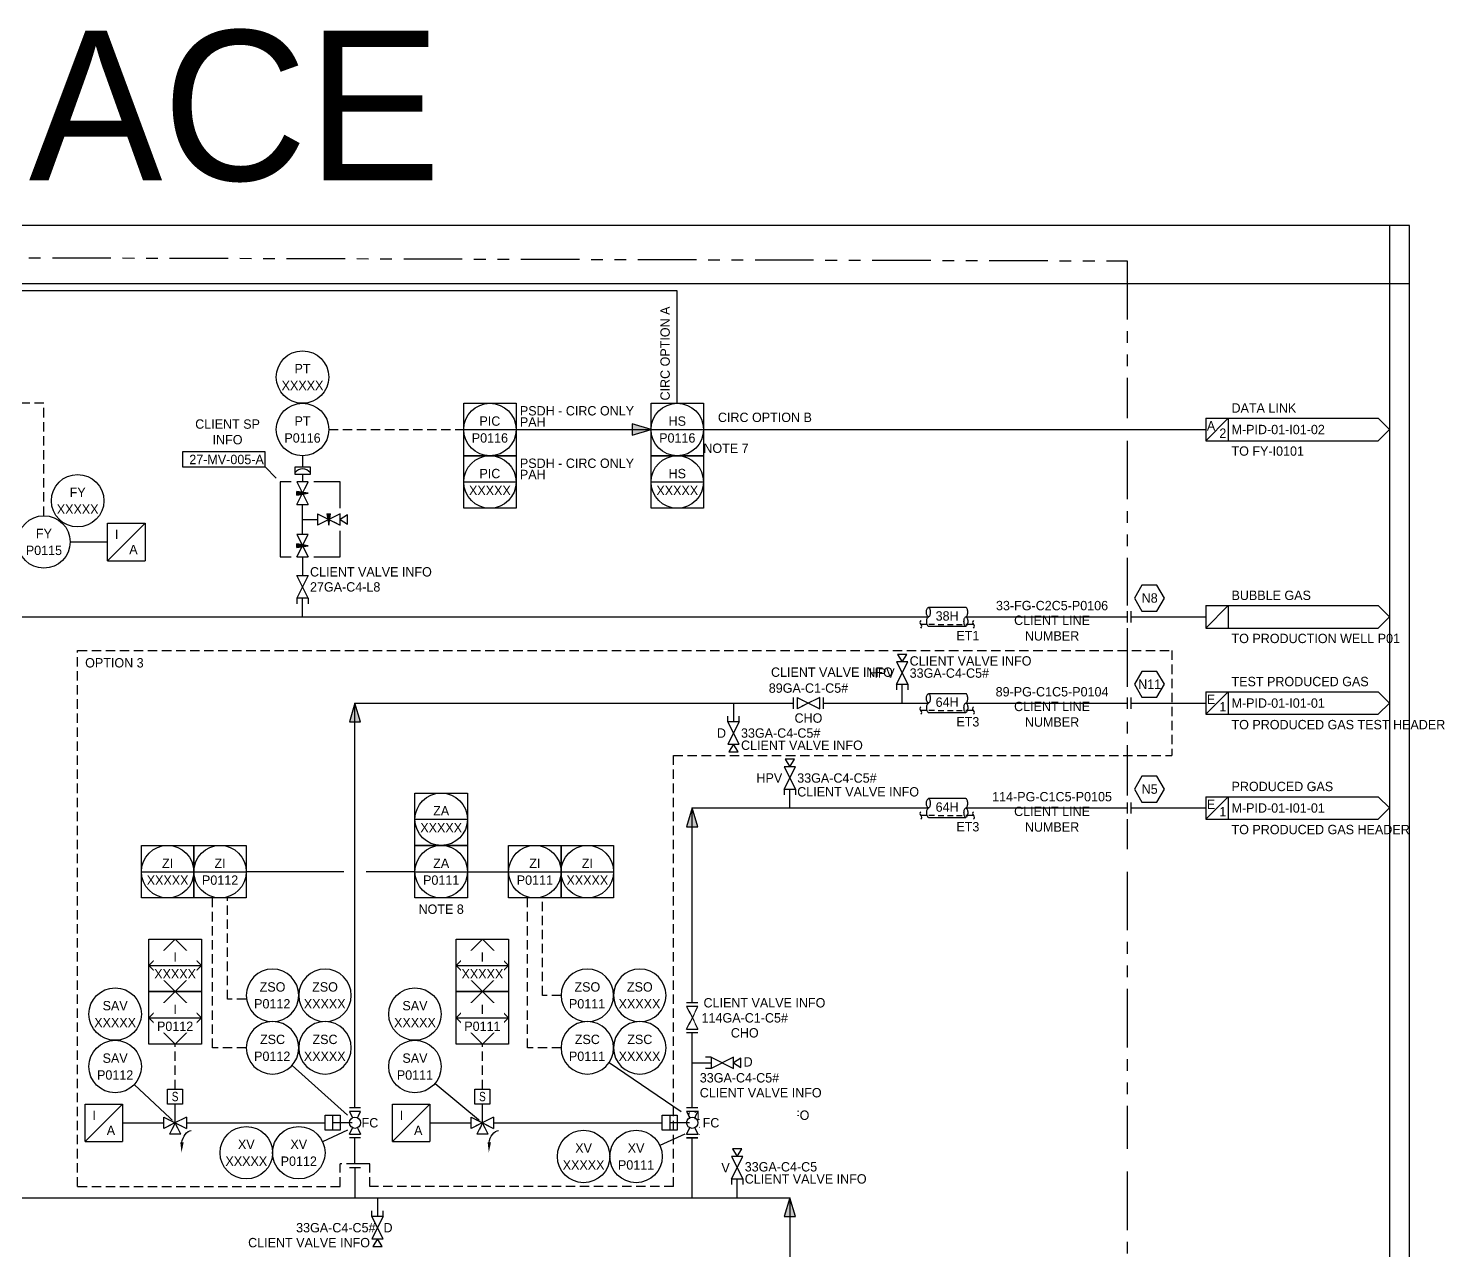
# Model space of a CAD drawing. Extents: x 12 to 865, y 46 to 600.
# Drawn here: x 486.8 to 864.8, y 273.9 to 600.1 of the extents above; entities that cross this region are included whole.
import ezdxf
from ezdxf.enums import TextEntityAlignment as Align
from ezdxf.lldxf.tags import DXFTag

# ---------------------------------------------------------------- set-up
doc = ezdxf.new("R2010")
doc.units = 0
doc.header["$LTSCALE"] = 10
for name, pattern in [('ELECT', [0.375, 0.25, -0.125]), ('HIDDEN', [0.375, 0.25, -0.125]), ('Skid_Limit', [3.125, 1.5625, -0.3125, 0.3125, -0.3125, 0.3125, -0.3125])]:
    doc.linetypes.add(name, pattern=pattern)
doc.layers.get('DEFPOINTS').update_dxf_attribs({"color": 9})
for name, color, linetype in [('(DUAL-TAGGING)', 240, 'Continuous'), ('(OPTION_3)', 7, 'Continuous'), ('(OPTION_3_CLOUD_LAYER)', 8, 'HIDDEN'), ('(OPTION_3_DUAL_TAGS)', 7, 'Continuous'), ('ATTRIBUTES', 50, 'Continuous'), ('EQUIPMENT', 54, 'Continuous'), ('FITTINGS', 210, 'Continuous'), ('FLANGES', 90, 'Continuous'), ('GAS', 32, 'Continuous'), ('GAS - SWEET', 42, 'Continuous'), ('INSTRUMENT', 240, 'Continuous'), ('INSULATION', 210, 'Continuous'), ('LIMITS - SKID', 177, 'Skid_Limit'), ('LINE NUMBER', 20, 'Continuous'), ('TEXT1', 7, 'Continuous'), ('VALVE INFO', 33, 'Continuous'), ('VALVES', 210, 'Continuous')]:
    doc.layers.add(name, color=color, linetype=linetype)
doc.styles.add('Scovan Standard', font='FRAMDCN.TTF', dxfattribs={"height": 2.5})
doc.linetypes.add('DATA_LINK', pattern='A,0.75,-0.125,[133,ltypeshp.shx,S=0.0625,R=0,X=-0.0625,Y=0],-0.125', length=1)
tags = doc.linetypes.add('PNEUMATIC', pattern='A,0.21875,[131,cfm.shx,S=0.1,R=-45,X=0,Y=0],0.0625,[131,cfm.shx,S=0.1,R=-45,X=0,Y=0],0.21875', length=0.5).pattern_tags.tags
tags[12] = DXFTag(74, 5)
tags[4] = DXFTag(74, 5)

# ---------------------------------------------------------------- blocks, each defined once
blk = doc.blocks.new('*U7')
blk.add_wipeout([(0, 0.67), (8, 0.67), (8, -0.68), (0, -0.68)]).dxf.layer = 'VALVES'
at = {"layer": 'VALVES', "color": 90}
for p, q in [((0, -1.5), (0, 1.5)), ((8, -1.5), (8, 1.5))]:
    blk.add_line(p, q, dxfattribs=at)
at = {"layer": 'VALVES'}
for p, q in [((1, 1.5), (1, -1.5)), ((7, 1.5), (1, -1.5)), ((1, 1.5), (7, -1.5)), ((7, -1.5), (7, 1.5))]:
    blk.add_line(p, q, dxfattribs=at)
blk = doc.blocks.new('Dyn_Vlv_ATTH')
at = {"layer": 'VALVE INFO', "style": 'Scovan Standard'}
for tag, p in [('VLV_MOD', (0, 7)), ('VLV_TAG', (0, 4)), ('VLV_NUM', (0, -4))]:
    blk.add_attdef(tag, text='', height=2.5, dxfattribs=at).set_placement(p, align=Align.MIDDLE_CENTER)
blk = doc.blocks.new('nozzle no')
at = {"layer": 'TEXT1'}
blk.add_lwpolyline([(4, 0), (2, 3.46), (-2, 3.46), (-4, 0), (-2, -3.46), (2, -3.46)], close=True, dxfattribs=at)
at = {"layer": 'TEXT1', "color": 50, "style": 'Scovan Standard'}
blk.add_attdef('NOZ_NO', text='', height=2.5, dxfattribs=at).set_placement((0.05, -1.21), align=Align.CENTER)
blk = doc.blocks.new('insul')
at = {"layer": 'INSULATION'}
for centre, start, end in [((-1.63, -1.5), 126.8699, 233.1301), ((11.66, -2.5), 306.8699, 53.1301)]:
    blk.add_arc(centre, 0.625, start, end, dxfattribs=at)
at = {"layer": 'INSULATION', "color": 50, "style": 'Scovan Standard'}
for tag, p in [('O/S', (5, 5)), ('TR', (10.53, -5))]:
    blk.add_attdef(tag, text='', height=2.5, dxfattribs=at).set_placement(p, align=Align.MIDDLE)
blk.add_wipeout([(0, 1), (0, -1), (10, -1), (10, 1)]).dxf.layer = 'INSULATION'
at = {"layer": 'INSULATION'}
for p, q in [((10, 2.5), (0, 2.5)), ((-0.4, -2), (-2, -2)), ((0, -2.5), (10, -2.5)), ((1.66, -2), (0.16, -2)), ((2.65, -2), (4.15, -2)), ((5.08, -2), (6.58, -2)), ((7.48, -2), (8.98, -2)), ((12.03, -2), (10, -2))]:
    blk.add_line(p, q, dxfattribs=at)
for points in [[(0, 2.5, -0.203453), (0.16, 2.43, -0.097163), (0.35, 2.13, -0.054131), (0.46, 1.76, -0.041072), (0.5, 1.25, -0.041072), (0.46, 0.74, -0.054131), (0.35, 0.37, -0.097163), (0.16, 0.07, -0.203453), (0, 0, -0.203453), (-0.16, 0.07, -0.097163), (-0.35, 0.37, -0.054131), (-0.46, 0.74, -0.041072), (-0.5, 1.25, -0.041072), (-0.46, 1.76, -0.054131), (-0.35, 2.13, -0.097163), (-0.16, 2.43, -0.203453)], [(10, -2.5, -0.203453), (9.84, -2.43, -0.097163), (9.65, -2.13, -0.054131), (9.54, -1.76, -0.041072), (9.5, -1.25, -0.041072), (9.54, -0.74, -0.054131), (9.65, -0.37, -0.097163), (9.84, -0.07, -0.203453), (10, 0, -0.203453), (10.16, -0.07, -0.097163), (10.35, -0.37, -0.054131), (10.46, -0.74, -0.041072), (10.5, -1.25, -0.041072), (10.46, -1.76, -0.054131), (10.35, -2.13, -0.097163), (10.16, -2.43, -0.203453)]]:
    blk.add_lwpolyline(points, format="xyb", close=True, dxfattribs=at)
for points in [[(0, 0, 0.203453), (-0.16, -0.07, 0.097163), (-0.35, -0.37, 0.054131), (-0.46, -0.74, 0.041072), (-0.5, -1.25, 0.041072), (-0.46, -1.76, 0.054131), (-0.35, -2.13, 0.097163), (-0.16, -2.43, 0.203453), (0, -2.5, 0.203453)], [(10, 0, 0.203453), (10.16, 0.07, 0.097163), (10.35, 0.37, 0.054131), (10.46, 0.74, 0.041072), (10.5, 1.25, 0.041072), (10.46, 1.76, 0.054131), (10.35, 2.13, 0.097163), (10.16, 2.43, 0.203453), (10, 2.5, 0.203453)]]:
    blk.add_lwpolyline(points, format="xyb", dxfattribs=at)
for centre, start, end in [((-2.38, -2.5), 306.8699, 53.1301), ((12.41, -1.5), 126.8699, 233.1301)]:
    blk.add_arc(centre, 0.625, start, end, dxfattribs=at)
at = {"layer": 'INSULATION', "color": 50, "style": 'Scovan Standard'}
blk.add_attdef('INS', text='', height=2.5, dxfattribs=at).set_placement((5, -1), align=Align.CENTER)
blk = doc.blocks.new('continr')
at = {"layer": 'TEXT1', "color": 3, "linetype": 'Continuous'}
for p, q in [((-49, 3), (-3, 3)), ((-49, 3), (-49, -3)), ((-49, -3), (-43, 3)), ((-43, 3), (-43, -3)), ((-3, 3), (0, 0)), ((0, 0), (-3, -3)), ((-49, -3), (-3, -3))]:
    blk.add_line(p, q, dxfattribs=at)
at = {"layer": 'TEXT1', "color": 50, "style": 'Scovan Standard'}
for tag, p in [('ATG2', (-42.11, 8.5)), ('ATG1', (-42.11, 4.5)), ('DWG', (-42.11, -1.25)), ('BTG1', (-42.11, -7)), ('BTG2', (-42.11, -11)), ('BTG3', (-42.11, -15))]:
    blk.add_attdef(tag, p, '', height=2.5, dxfattribs=at)
for tag, p in [('C1', (-47.57, 0.98)), ('C2', (-44.43, -0.98))]:
    blk.add_attdef(tag, text='', height=2.5, dxfattribs=at).set_placement(p, align=Align.MIDDLE_CENTER)
blk = doc.blocks.new('Plug')
at = {"layer": 'FITTINGS'}
for p, q in [((1.25, 2), (-1.25, 2)), ((-1.25, 2), (0, 0)), ((0, 0), (1.25, 2))]:
    blk.add_line(p, q, dxfattribs=at)
blk = doc.blocks.new('*U48')
at = {"layer": 'FITTINGS'}
for p, q in [((-1.5, 5), (-1.5, 3.5)), ((1.5, 5), (1.5, 3.5))]:
    blk.add_line(p, q, dxfattribs=at)
at = {"layer": 'TEXT1', "style": 'Scovan Standard'}
for tag, p in [('ARTISAN_BLOCK_ID', (0, -2.5)), ('SCOVAN_TAG', (0, -6)), ('PRODUCER_TAG', (0, -9.5)), ('ARTISAN_ID', (0, -13))]:
    blk.add_attdef(tag, text='', height=2.5, dxfattribs=at).set_placement(p, align=Align.TOP_CENTER)
blk.add_wipeout([(-1.5, 5), (-1.5, 11), (1.5, 11), (1.5, 5)]).dxf.layer = 'VALVES'
at = {"color": 0}
blk.add_line((0, 0), (0, 5), dxfattribs=at)
at = {"layer": 'VALVES'}
for p, q in [((-1.5, 11), (1.5, 5)), ((1.5, 11), (-1.5, 11)), ((-1.5, 5), (1.5, 11)), ((-1.5, 5), (1.5, 5))]:
    blk.add_line(p, q, dxfattribs=at)
at = {"layer": 'FITTINGS'}
blk.add_blockref('Plug', (0, 11), dxfattribs=at)
blk = doc.blocks.new('Dyn_Vlv_ATTV')
at = {"layer": 'VALVE INFO', "style": 'Scovan Standard'}
blk.add_attdef('VLV_MOD', text='', height=2.5, dxfattribs=at).set_placement((-2, 0), align=Align.MIDDLE_RIGHT)
for tag, p in [('VLV_TAG', (2, 1.5)), ('VLV_NUM', (2, -1.5))]:
    blk.add_attdef(tag, text='', height=2.5, dxfattribs=at).set_placement(p, align=Align.MIDDLE_LEFT)
blk = doc.blocks.new('sv-flowarrow')
at = {"color": 0}
blk.add_lwpolyline([(0, 0), (-5, 1.5), (-5, -1.5)], close=True, dxfattribs=at)
blk.add_solid([(0, 0), (-5, -1.5), (-5, 1.5)], dxfattribs=at)
blk = doc.blocks.new('flanges')
blk.add_wipeout([(0, 0.68), (1, 0.68), (1, -0.68), (0, -0.68)]).dxf.layer = 'FLANGES'
at = {"layer": 'FLANGES'}
for p, q in [((0, 1.5), (0, -1.5)), ((1, 1.5), (1, -1.5))]:
    blk.add_line(p, q, dxfattribs=at)
blk = doc.blocks.new('instrument air')
at = {"layer": 'INSTRUMENT'}
for p, q in [((-5, 5), (5, 5)), ((-5, -5), (-5, 5)), ((-5, -5), (5, 5)), ((5, 5), (5, -5)), ((-5, -5), (5, -5))]:
    blk.add_line(p, q, dxfattribs=at)
at = {"layer": 'VALVE INFO', "style": 'Scovan Standard'}
for s, p in [('I', (-3.06, 0.76)), ('A', (0.76, -3.28))]:
    blk.add_text(s, height=2.5, dxfattribs=at).set_placement(p)
blk = doc.blocks.new('Dyn_Discrete Instr')
at = {"layer": 'INSTRUMENT'}
blk.add_circle((0, 0), 7, dxfattribs=at)
at = {"layer": 'ATTRIBUTES', "style": 'Scovan Standard'}
for tag, p in [('TOP', (0, 2.25)), ('BTM', (0, -2.25))]:
    blk.add_attdef(tag, text='', height=2.5, dxfattribs=at).set_placement(p, align=Align.MIDDLE_CENTER)
blk.add_attdef('SERIES', text='', height=2.5, dxfattribs=at).set_placement((7.93, -4.87), align=Align.MIDDLE_LEFT)
blk = doc.blocks.new('*U20')
blk.add_wipeout([(-1, 1.5), (-7, 1.5), (-7, -1.5), (-1, -1.5)]).dxf.layer = 'VALVES'
at = {"layer": 'VALVES'}
for p, q in [((-7, 1.5), (-1, -1.5)), ((-7, -1.5), (-7, 1.5)), ((-1, 1.5), (-7, -1.5)), ((-1, 1.5), (-1, -1.5)), ((-1, 1.5), (0.5, 1.5)), ((-1, -1.5), (0.5, -1.5))]:
    blk.add_line(p, q, dxfattribs=at)
blk = doc.blocks.new('*U22')
at = {"layer": 'EQUIPMENT', "linetype": 'Continuous'}
blk.add_line((-6, 20), (-6, 0), dxfattribs=at)
at = {"layer": 'INSTRUMENT', "linetype": 'Continuous'}
blk.add_line((0, 6), (0, 14), dxfattribs=at)
blk.add_wipeout([(4, 11.5), (10, 11.5), (10, 8.5), (4, 8.5)]).dxf.layer = 'VALVES'
at = {"layer": 'VALVES'}
blk.add_hatch(color=256, dxfattribs=at).paths.add_polyline_path([(7.5, 11.5), (6.5, 11.5), (7, 8.5)])
at = {"layer": 'EQUIPMENT', "linetype": 'Continuous'}
for p, q in [((10, 13), (10, 20)), ((10, 0), (10, 7))]:
    blk.add_line(p, q, dxfattribs=at)
at = {"layer": 'INSTRUMENT', "linetype": 'Continuous'}
blk.add_line((0, 10), (4, 10), dxfattribs=at)
at = {"layer": 'VALVES'}
for p, q in [((4, 11.5), (4, 8.5)), ((10, 11.5), (4, 8.5)), ((4, 11.5), (10, 8.5)), ((6.5, 11.5), (7.5, 11.5)), ((6.5, 11.5), (7, 8.5)), ((7, 8.5), (7.5, 11.5)), ((10, 8.5), (10, 11.5)), ((8.34, 9.33), (10, 8.5))]:
    blk.add_line(p, q, dxfattribs=at)
at = {"layer": 'FITTINGS', "rotation": 270}
blk.add_blockref('Plug', (10, 10), dxfattribs=at)
for points in [[(-1.5, 14), (-1.5, 20), (1.5, 20), (1.5, 14)], [(-1.5, 0), (-1.5, 6), (1.5, 6), (1.5, 0)]]:
    blk.add_wipeout(points).dxf.layer = 'VALVES'
at = {"layer": 'VALVES'}
for points in [[(-1.5, 17.5), (-1.5, 16.5), (1.5, 17)], [(-1.5, 3.5), (-1.5, 2.5), (1.5, 3)]]:
    blk.add_hatch(color=256, dxfattribs=at).paths.add_polyline_path(points)
at = {"layer": 'EQUIPMENT', "linetype": 'Continuous'}
for p, q in [((-3, 20), (-6, 20)), ((10, 20), (3, 20)), ((-6, 0), (-3, 0)), ((3, 0), (10, 0))]:
    blk.add_line(p, q, dxfattribs=at)
at = {"layer": 'VALVES'}
for p, q in [((-1.5, 20), (1.5, 14)), ((1.5, 20), (-1.5, 20)), ((-1.5, 14), (1.5, 20)), ((0.67, 18.34), (1.5, 20)), ((-1.5, 16.5), (-1.5, 17.5)), ((1.5, 17), (-1.5, 17.5)), ((-1.5, 16.5), (1.5, 17)), ((-1.5, 14), (1.5, 14)), ((-1.5, 6), (1.5, 0)), ((1.5, 6), (-1.5, 6)), ((-1.5, 0), (1.5, 6)), ((0.67, 4.34), (1.5, 6)), ((-1.5, 2.5), (-1.5, 3.5)), ((1.5, 3), (-1.5, 3.5)), ((-1.5, 2.5), (1.5, 3)), ((-1.5, 0), (1.5, 0))]:
    blk.add_line(p, q, dxfattribs=at)
blk = doc.blocks.new('dyn_instr shared disp')
at = {"layer": 'INSTRUMENT'}
blk.add_line((-7, 0), (7, 0), dxfattribs=at)
blk.add_lwpolyline([(-7, 7), (7, 7), (7, -7), (-7, -7)], close=True, dxfattribs=at)
blk.add_circle((0, 0), 7, dxfattribs=at)
at = {"layer": 'ATTRIBUTES', "style": 'Scovan Standard'}
for tag, p in [('TOP', (0, 2.25)), ('BTM', (0, -2.25))]:
    blk.add_attdef(tag, text='', height=2.5, dxfattribs=at).set_placement(p, align=Align.MIDDLE_CENTER)
blk.add_attdef('SERIES', text='', height=2.5, dxfattribs=at).set_placement((7, -9), align=Align.MIDDLE_RIGHT)
at = {"layer": 'TEXT1', "style": 'Scovan Standard'}
for tag, p in [('L_TOP_LINE_1', (-8, 8)), ('L_TOP_LINE_2', (-8, 5)), ('L_TOP_LINE_3', (-8, 2)), ('L_BTM_LINE_1', (-8, -2)), ('L_BTM_LINE_2', (-8, -5)), ('L_BTM_LINE_3', (-8, -8))]:
    blk.add_attdef(tag, text='', height=2.5, dxfattribs=at).set_placement(p, align=Align.MIDDLE_RIGHT)
for tag, p in [('R_TOP_LINE_1', (8, 8)), ('R_TOP_LINE_2', (8, 5)), ('R_TOP_LINE_3', (8, 2)), ('R_BTM_LINE_1', (8, -2)), ('R_BTM_LINE_2', (8, -5)), ('R_BTM_LINE_3', (8, -8))]:
    blk.add_attdef(tag, text='', height=2.5, dxfattribs=at).set_placement(p, align=Align.MIDDLE_LEFT)
blk = doc.blocks.new('dyn_instr plc')
at = {"layer": 'INSTRUMENT'}
for p, q in [((0, 7), (-7, 0)), ((7, 0), (0, 7)), ((-7, 0), (7, 0)), ((-7, 0), (0, -7)), ((0, -7), (7, 0))]:
    blk.add_line(p, q, dxfattribs=at)
blk.add_lwpolyline([(-7, 7), (7, 7), (7, -7), (-7, -7)], close=True, dxfattribs=at)
at = {"layer": 'ATTRIBUTES', "style": 'Scovan Standard'}
blk.add_attdef('SERIES', text='', height=2.5, dxfattribs=at).set_placement((7, -9), align=Align.MIDDLE_RIGHT)
at = {"layer": 'TEXT1', "style": 'Scovan Standard'}
for tag, p in [('L_TOP_LINE_3', (-8, 8)), ('L_TOP_LINE_2', (-8, 5)), ('L_TOP_LINE_1', (-8, 2)), ('L_BTM_LINE_1', (-8, -2)), ('L_BTM_LINE_2', (-8, -5)), ('L_BTM_LINE_3', (-8, -8))]:
    blk.add_attdef(tag, text='', height=2.5, dxfattribs=at).set_placement(p, align=Align.MIDDLE_RIGHT)
for tag, p in [('R_TOP_LINE_3', (8, 8)), ('R_TOP_LINE_2', (8, 5)), ('R_TOP_LINE_1', (8, 2)), ('R_BTM_LINE_1', (8, -2)), ('R_BTM_LINE_2', (8, -5)), ('R_BTM_LINE_3', (8, -8))]:
    blk.add_attdef(tag, text='', height=2.5, dxfattribs=at).set_placement(p, align=Align.MIDDLE_LEFT)
blk.add_wipeout([(-5.74, -3.96), (5.79, -3.96), (5.79, -0.82), (-5.74, -0.82)]).dxf.layer = 'INSTRUMENT'
blk.add_wipeout([(-5.74, 3.96), (5.79, 3.96), (5.79, 0.57), (-5.74, 0.57)]).dxf.layer = 'INSTRUMENT'
at = {"layer": 'ATTRIBUTES', "style": 'Scovan Standard'}
for tag, p in [('TOP', (0, 2.25)), ('BTM', (0, -2.25))]:
    blk.add_attdef(tag, text='', height=2.5, dxfattribs=at).set_placement(p, align=Align.MIDDLE_CENTER)
blk = doc.blocks.new('*U29')
at = {"layer": 'INSTRUMENT'}
for p, q in [((2, 6), (-2, 6)), ((0, 0), (0, 6))]:
    blk.add_line(p, q, dxfattribs=at)
blk.add_lwpolyline([(-2, 8), (2, 8), (2, 4), (-2, 4)], close=True, dxfattribs=at)
blk = doc.blocks.new('*U40')
at = {"layer": 'VALVES'}
blk.add_hatch(color=256, dxfattribs=at).paths.add_polyline_path([(-1.61, -5.22), (-0.72, -5.26), (-1.29, -7.94)])
at = {"layer": 'VALVES', "flags": 128}
blk.add_lwpolyline([(-5, 9), (-1, 9), (-1, 5), (-5, 5), (-5, 9)], dxfattribs=at)
at = {"layer": 'VALVES', "color": 7, "style": 'Scovan Standard', "width": 0.8}
blk.add_text('S', height=2.5, dxfattribs=at).set_placement((-3, 7), align=Align.MIDDLE)
blk.add_wipeout([(-3.68, -0.68), (-3.68, -3), (-2.32, -3), (-2.32, -0.68)]).dxf.layer = 'VALVES'
at = {"layer": 'VALVES'}
blk.add_line((-1.5, -3), (-4.5, -3), dxfattribs=at)
blk.add_wipeout([(0, 0.67), (-6, 0.67), (-6, -0.68), (0, -0.68)]).dxf.layer = 'VALVES'
for p, q in [((-3, 0), (-3, 5)), ((-6, -1.5), (-6, 1.5)), ((-6, 1.5), (0, -1.5)), ((0, 1.5), (-6, -1.5)), ((-3, 0), (-4.5, -3)), ((-1.5, -3), (-3, 0)), ((0, 1.5), (0, -1.5))]:
    blk.add_line(p, q, dxfattribs=at)
blk.add_open_spline([(-1.17, -5.24), (-1.07, -3.81), (0.24, -2.06), (1.3, -2.05)], degree=3, dxfattribs=at)
blk = doc.blocks.new('*U42')
blk.add_wipeout([(0, 0.67), (8, 0.67), (8, -0.68), (0, -0.68)]).dxf.layer = 'VALVES'
at = {"layer": 'VALVES', "color": 90}
for p, q in [((0, -1.5), (0, 1.5)), ((8, -1.5), (8, 1.5))]:
    blk.add_line(p, q, dxfattribs=at)
at = {"layer": 'VALVES'}
for p, q in [((1, 1.5), (1, -1.5)), ((1, 1.5), (2.66, 0.67)), ((7, 1.5), (5.34, 0.67)), ((7, -1.5), (7, 1.5)), ((2.66, -0.67), (1, -1.5)), ((5.34, -0.67), (7, -1.5))]:
    blk.add_line(p, q, dxfattribs=at)
blk.add_circle((4, 0), 1.5, dxfattribs=at)
blk = doc.blocks.new('*U28')
blk.add_wipeout([(0, 0.67), (8, 0.67), (8, -0.68), (0, -0.68)]).dxf.layer = 'VALVES'
at = {"layer": 'VALVES', "color": 90}
for p, q in [((0, -1.5), (0, 1.5)), ((8, -1.5), (8, 1.5))]:
    blk.add_line(p, q, dxfattribs=at)
at = {"layer": 'VALVES'}
for p, q in [((1, 1.5), (1, -1.5)), ((1, 1.5), (2.66, 0.67)), ((7, 1.5), (5.34, 0.67)), ((7, -1.5), (7, 1.5)), ((2.66, -0.67), (1, -1.5)), ((5.34, -0.67), (7, -1.5))]:
    blk.add_line(p, q, dxfattribs=at)
blk.add_circle((4, 0), 1.5, dxfattribs=at)
blk = doc.blocks.new('diaphragm')
at = {"layer": 'INSTRUMENT'}
for p, q in [((-2, -1), (-2, -1)), ((2, -1), (2, -1))]:
    blk.add_line(p, q, dxfattribs=at)
blk.add_lwpolyline([(2, 0), (2, -2), (-2, -2), (-2, 0)], close=True, dxfattribs=at)
blk.add_arc((0, -3), 2.5, 36.8699, 143.1301, dxfattribs=at)

msp = doc.modelspace()

# ---------------------------------------------------------------- linework, layer by layer
at = {"layer": '(OPTION_3)', "color": 32}
msp.add_line((574, 297), (574, 420), dxfattribs=at)
at = {"layer": '(OPTION_3)', "color": 240, "linetype": 'DATA_LINK'}
for p, q in [((571, 375), (545, 375)), ((590, 375), (577, 375)), ((604, 375), (615, 375))]:
    msp.add_line(p, q, dxfattribs=at)
at = {"layer": '(OPTION_3)', "color": 240, "linetype": 'ELECT'}
for p, q in [((536, 328), (536, 368)), ((540, 341), (540, 368)), ((620, 328), (620, 368)), ((624, 342), (624, 368)), ((545, 341), (540, 341)), ((629, 342), (624, 342)), ((545, 328), (536, 328)), ((629, 328), (620, 328))]:
    msp.add_line(p, q, dxfattribs=at)
at = {"layer": '(OPTION_3)', "color": 240}
for p, q in [((557.2, 323.32), (572, 310)), ((515.11, 318.21), (526, 308)), ((595.38, 318.52), (608, 308)), ((572, 306), (565.36, 302.93))]:
    msp.add_line(p, q, dxfattribs=at)
at = {"layer": '(OPTION_3)', "color": 240, "linetype": 'PNEUMATIC'}
for p, q in [((512, 308), (566, 308)), ((594, 308), (656, 308))]:
    msp.add_line(p, q, dxfattribs=at)
at = {"layer": '(OPTION_3_CLOUD_LAYER)', "color": 8, "linetype": 'HIDDEN'}
for p, q in [((500, 291), (500, 434)), ((792, 434), (792, 406)), ((659, 291), (659, 406)), ((570, 291), (570, 297)), ((578, 291), (578, 297)), ((500, 291), (570, 291)), ((659, 291), (578, 291))]:
    msp.add_line(p, q, dxfattribs=at)
at = {"layer": 'DEFPOINTS'}
for p, q in [((850, 547.47), (850, 53.13)), ((11.6, 532), (855.37, 532))]:
    msp.add_line(p, q, dxfattribs=at)
msp.add_lwpolyline([(11.6, 53.13), (855.37, 53.13), (855.37, 547.47), (11.6, 547.47)], close=True, dxfattribs=at)
at = {"layer": 'GAS'}
for p, q in [((664, 288), (664, 392)), ((435, 288), (690, 288)), ((690, 288), (690, 263))]:
    msp.add_line(p, q, dxfattribs=at)
at = {"layer": 'GAS - SWEET'}
for p, q in [((560, 443), (560, 448)), ((66, 443), (801, 443))]:
    msp.add_line(p, q, dxfattribs=at)
at = {"layer": 'INSTRUMENT', "linetype": 'DATA_LINK'}
for p, q in [((660, 530), (250, 530)), ((660, 500), (660, 530)), ((617, 493), (653, 493)), ((667, 493), (801, 493))]:
    msp.add_line(p, q, dxfattribs=at)
at = {"layer": 'INSTRUMENT', "linetype": 'ELECT'}
for p, q in [((491, 500), (378, 500)), ((491, 470), (491, 500)), ((567, 493), (603, 493))]:
    msp.add_line(p, q, dxfattribs=at)
at = {"layer": 'INSTRUMENT'}
msp.add_line((560, 486), (560, 483), dxfattribs=at)
at = {"layer": 'INSTRUMENT', "linetype": 'PNEUMATIC'}
msp.add_line((498, 463), (508, 463), dxfattribs=at)
at = {"layer": 'LIMITS - SKID'}
for points in [[(87, 446), (87, 540), (780, 538)], [(780, 538), (780, 496)], [(780, 490), (780, 446)], [(780, 440), (780, 395.33)], [(780, 389), (780, 381)], [(780, 375), (780, 301)], [(780, 295), (780, 263)]]:
    msp.add_lwpolyline(points, dxfattribs=at)
at = {"layer": 'TEXT1'}
msp.add_lwpolyline([(550, 487), (528, 487), (528, 483), (550, 483)], close=True, dxfattribs=at)

# ---------------------------------------------------------------- block references
at = {"layer": '(DUAL-TAGGING)'}
for name, p, values in [('Dyn_Discrete Instr', (560, 507), {'TOP': 'PT', 'BTM': 'XXXXX'}), ('dyn_instr shared disp', (610, 479), {'TOP': 'PIC', 'BTM': 'XXXXX', 'R_TOP_LINE_2': 'PSDH - CIRC ONLY', 'R_TOP_LINE_3': 'PAH'}), ('dyn_instr shared disp', (660, 479), {'TOP': 'HS', 'BTM': 'XXXXX'}), ('Dyn_Discrete Instr', (500, 474), {'TOP': 'FY', 'BTM': 'XXXXX'})]:
    msp.add_blockref(name, p, dxfattribs=at).add_auto_attribs(values)
at = {"layer": '(OPTION_3)'}
for name, p, values in [('nozzle no', (786, 425), {'NOZ_NO': 'N11'}), ('continr', (850, 420), {'DWG': 'M-PID-01-I01-01', 'ATG1': 'TEST PRODUCED GAS', 'BTG1': 'TO PRODUCED GAS TEST HEADER', 'C1': 'E', 'C2': '1'})]:
    msp.add_blockref(name, p, dxfattribs=at).add_auto_attribs(values)
at = {"layer": '(OPTION_3)', "color": 33}
ref = msp.add_blockref('Dyn_Vlv_ATTH', (695, 420), dxfattribs=at)
ref.add_attrib('VLV_TAG', '89GA-C1-C5#', dxfattribs={"layer": 'VALVE INFO', "height": 2.5, "style": 'Scovan Standard'}).set_placement((695, 424), align=Align.MIDDLE_CENTER)
ref.add_attrib('VLV_MOD', 'CHO', dxfattribs={"layer": 'VALVE INFO', "height": 2.5, "style": 'Scovan Standard'}).set_placement((695, 416), align=Align.MIDDLE_CENTER)
at = {"layer": '(OPTION_3)', "color": 32, "rotation": 90}
msp.add_blockref('sv-flowarrow', (574, 420), dxfattribs=at)
at = {"layer": '(OPTION_3)', "color": 240}
for name, p, values in [('dyn_instr shared disp', (538, 375), {'TOP': 'ZI', 'BTM': 'P0112'}), ('dyn_instr shared disp', (597, 375), {'TOP': 'ZA', 'BTM': 'P0111'}), ('dyn_instr shared disp', (622, 375), {'TOP': 'ZI', 'BTM': 'P0111'}), ('Dyn_Discrete Instr', (510, 323), {'TOP': 'SAV', 'BTM': 'P0112'}), ('Dyn_Discrete Instr', (590, 323), {'TOP': 'SAV', 'BTM': 'P0111'}), ('Dyn_Discrete Instr', (559, 300), {'TOP': 'XV', 'BTM': 'P0112'}), ('Dyn_Discrete Instr', (649, 299), {'TOP': 'XV', 'BTM': 'P0111'})]:
    msp.add_blockref(name, p, dxfattribs=at).add_auto_attribs(values)
ref = msp.add_blockref('Dyn_Discrete Instr', (552, 342), dxfattribs=dict(at, xscale=-1))
ref.add_attrib('TOP', 'ZSO', dxfattribs={"layer": 'ATTRIBUTES', "height": 2.5, "style": 'Scovan Standard'}).set_placement((552, 344.25), align=Align.MIDDLE_CENTER)
ref.add_attrib('BTM', 'P0112', dxfattribs={"layer": 'ATTRIBUTES', "height": 2.5, "style": 'Scovan Standard'}).set_placement((551.92, 339.75), align=Align.MIDDLE_CENTER)
ref = msp.add_blockref('Dyn_Discrete Instr', (636, 342), dxfattribs=dict(at, xscale=-1))
ref.add_attrib('TOP', 'ZSO', dxfattribs={"layer": 'ATTRIBUTES', "height": 2.5, "style": 'Scovan Standard'}).set_placement((636, 344.25), align=Align.MIDDLE_CENTER)
ref.add_attrib('BTM', 'P0111', dxfattribs={"layer": 'ATTRIBUTES', "height": 2.5, "style": 'Scovan Standard'}).set_placement((635.92, 339.75), align=Align.MIDDLE_CENTER)
ref = msp.add_blockref('Dyn_Discrete Instr', (552, 328), dxfattribs=dict(at, xscale=-1))
ref.add_attrib('TOP', 'ZSC', dxfattribs={"layer": 'ATTRIBUTES', "height": 2.5, "style": 'Scovan Standard'}).set_placement((552, 330.25), align=Align.MIDDLE_CENTER)
ref.add_attrib('BTM', 'P0112', dxfattribs={"layer": 'ATTRIBUTES', "height": 2.5, "style": 'Scovan Standard'}).set_placement((551.92, 325.75), align=Align.MIDDLE_CENTER)
ref = msp.add_blockref('Dyn_Discrete Instr', (636, 328), dxfattribs=dict(at, xscale=-1))
ref.add_attrib('TOP', 'ZSC', dxfattribs={"layer": 'ATTRIBUTES', "height": 2.5, "style": 'Scovan Standard'}).set_placement((636, 330.25), align=Align.MIDDLE_CENTER)
ref.add_attrib('BTM', 'P0111', dxfattribs={"layer": 'ATTRIBUTES', "height": 2.5, "style": 'Scovan Standard'}).set_placement((635.92, 325.75), align=Align.MIDDLE_CENTER)
for p in [(507, 308), (589, 308)]:
    msp.add_blockref('instrument air', p, dxfattribs=at)
at = {"layer": '(OPTION_3)', "color": 240, "rotation": 90}
msp.add_blockref('*U29', (574, 308), dxfattribs=at)
at = {"layer": '(OPTION_3_DUAL_TAGS)', "color": 240}
for name, p, values in [('dyn_instr shared disp', (597, 389), {'TOP': 'ZA', 'BTM': 'XXXXX'}), ('dyn_instr shared disp', (524, 375), {'TOP': 'ZI', 'BTM': 'XXXXX'}), ('dyn_instr shared disp', (636, 375), {'TOP': 'ZI', 'BTM': 'XXXXX'}), ('Dyn_Discrete Instr', (510, 337), {'TOP': 'SAV', 'BTM': 'XXXXX'}), ('Dyn_Discrete Instr', (590, 337), {'TOP': 'SAV', 'BTM': 'XXXXX'}), ('Dyn_Discrete Instr', (545, 300), {'TOP': 'XV', 'BTM': 'XXXXX'}), ('Dyn_Discrete Instr', (635, 299), {'TOP': 'XV', 'BTM': 'XXXXX'})]:
    msp.add_blockref(name, p, dxfattribs=at).add_auto_attribs(values)
ref = msp.add_blockref('Dyn_Discrete Instr', (566, 342), dxfattribs=dict(at, xscale=-1))
ref.add_attrib('TOP', 'ZSO', dxfattribs={"layer": 'ATTRIBUTES', "height": 2.5, "style": 'Scovan Standard'}).set_placement((566, 344.25), align=Align.MIDDLE_CENTER)
ref.add_attrib('BTM', 'XXXXX', dxfattribs={"layer": 'ATTRIBUTES', "height": 2.5, "style": 'Scovan Standard'}).set_placement((565.92, 339.75), align=Align.MIDDLE_CENTER)
ref = msp.add_blockref('Dyn_Discrete Instr', (650, 342), dxfattribs=dict(at, xscale=-1))
ref.add_attrib('TOP', 'ZSO', dxfattribs={"layer": 'ATTRIBUTES', "height": 2.5, "style": 'Scovan Standard'}).set_placement((650, 344.25), align=Align.MIDDLE_CENTER)
ref.add_attrib('BTM', 'XXXXX', dxfattribs={"layer": 'ATTRIBUTES', "height": 2.5, "style": 'Scovan Standard'}).set_placement((649.92, 339.75), align=Align.MIDDLE_CENTER)
ref = msp.add_blockref('Dyn_Discrete Instr', (566, 328), dxfattribs=dict(at, xscale=-1))
ref.add_attrib('TOP', 'ZSC', dxfattribs={"layer": 'ATTRIBUTES', "height": 2.5, "style": 'Scovan Standard'}).set_placement((566, 330.25), align=Align.MIDDLE_CENTER)
ref.add_attrib('BTM', 'XXXXX', dxfattribs={"layer": 'ATTRIBUTES', "height": 2.5, "style": 'Scovan Standard'}).set_placement((565.92, 325.75), align=Align.MIDDLE_CENTER)
ref = msp.add_blockref('Dyn_Discrete Instr', (650, 328), dxfattribs=dict(at, xscale=-1))
ref.add_attrib('TOP', 'ZSC', dxfattribs={"layer": 'ATTRIBUTES', "height": 2.5, "style": 'Scovan Standard'}).set_placement((650, 330.25), align=Align.MIDDLE_CENTER)
ref.add_attrib('BTM', 'XXXXX', dxfattribs={"layer": 'ATTRIBUTES', "height": 2.5, "style": 'Scovan Standard'}).set_placement((649.92, 325.75), align=Align.MIDDLE_CENTER)
at = {"layer": 'GAS', "rotation": 90}
for p in [(664, 392), (690, 288)]:
    msp.add_blockref('sv-flowarrow', p, dxfattribs=at)
at = {"layer": 'INSTRUMENT'}
for name, p, values in [('Dyn_Discrete Instr', (560, 493), {'TOP': 'PT', 'BTM': 'P0116'}), ('dyn_instr shared disp', (610, 493), {'TOP': 'PIC', 'BTM': 'P0116', 'R_TOP_LINE_2': 'PSDH - CIRC ONLY', 'R_TOP_LINE_3': 'PAH'}), ('dyn_instr shared disp', (660, 493), {'TOP': 'HS', 'BTM': 'P0116'}), ('Dyn_Discrete Instr', (491, 463), {'TOP': 'FY', 'BTM': 'P0115'})]:
    msp.add_blockref(name, p, dxfattribs=at).add_auto_attribs(values)
for name, p in [('sv-flowarrow', (653, 493)), ('diaphragm', (560, 483)), ('instrument air', (513, 463))]:
    msp.add_blockref(name, p, dxfattribs=at)
at = {"layer": 'TEXT1'}
for name, p, values in [('continr', (850, 493), {'DWG': 'M-PID-01-I01-02', 'ATG1': 'DATA LINK', 'BTG1': 'TO FY-I0101', 'C1': 'A', 'C2': '2'}), ('continr', (850, 443), {'ATG1': 'BUBBLE GAS', 'BTG1': 'TO PRODUCTION WELL P01'}), ('nozzle no', (786, 397), {'NOZ_NO': 'N5'}), ('continr', (850, 392), {'DWG': 'M-PID-01-I01-01', 'ATG1': 'PRODUCED GAS', 'BTG1': 'TO PRODUCED GAS HEADER', 'C1': 'E', 'C2': '1'})]:
    msp.add_blockref(name, p, dxfattribs=at).add_auto_attribs(values)
at = {"layer": 'VALVE INFO'}
ref = msp.add_blockref('Dyn_Vlv_ATTH', (678, 332), dxfattribs=at)
ref.add_attrib('VLV_TAG', '114GA-C1-C5#', dxfattribs={"height": 2.5, "style": 'Scovan Standard'}).set_placement((678, 336), align=Align.MIDDLE_CENTER)
ref.add_attrib('VLV_NUM', 'CHO', dxfattribs={"height": 2.5, "style": 'Scovan Standard'}).set_placement((678, 332), align=Align.MIDDLE_CENTER)
msp.add_blockref('Dyn_Vlv_ATTH', (677, 310), dxfattribs=at).add_auto_attribs({'VLV_NUM': '114GA-C1-C5#'})

# ---------------------------------------------------------------- texts
at = {"layer": '(DUAL-TAGGING)', "color": 0, "insert": (540, 489), "char_height": 2.5, "attachment_point": 8, "style": 'Scovan Standard'}
msp.add_mtext_dynamic_manual_height_columns('CLIENT SP INFO', width=23.9468, gutter_width=12.5, heights=[3.28], dxfattribs=at)
at = {"layer": '(DUAL-TAGGING)', "color": 20, "linetype": 'Continuous', "char_height": 2.5, "attachment_point": 5, "style": 'Scovan Standard'}
for insert in [(760, 440), (760, 389)]:
    msp.add_mtext_dynamic_manual_height_columns('CLIENT LINE NUMBER', width=33.524, gutter_width=12.5, heights=[0], dxfattribs=dict(at, insert=insert))
at = {"layer": '(DUAL-TAGGING)', "color": 33, "char_height": 2.5, "attachment_point": 4, "style": 'Scovan Standard'}
for insert in [(666, 316), (678, 293)]:
    msp.add_mtext_dynamic_manual_height_columns('CLIENT VALVE INFO', width=33.524, gutter_width=12.5, heights=[0], dxfattribs=dict(at, insert=insert))
at = {"layer": '(OPTION_3)', "style": 'Scovan Standard'}
msp.add_text('NOTE 8', height=2.5, dxfattribs=at).set_placement((597, 365), align=Align.MIDDLE_CENTER)
at = {"layer": '(OPTION_3)', "color": 20, "linetype": 'Continuous', "insert": (760, 423), "char_height": 2.5, "attachment_point": 5, "style": 'Scovan Standard'}
msp.add_mtext_dynamic_manual_height_columns('89-PG-C1C5-P0104', width=15.3038, gutter_width=12.5, heights=[0], dxfattribs=at)
at = {"layer": '(OPTION_3_CLOUD_LAYER)', "color": 8, "linetype": 'HIDDEN', "style": 'Scovan Standard'}
msp.add_text('OPTION 3', height=2.5, dxfattribs=at).set_placement((502, 432), align=Align.TOP_LEFT)
at = {"layer": '(OPTION_3_DUAL_TAGS)', "color": 20, "linetype": 'Continuous', "insert": (760, 417), "char_height": 2.5, "attachment_point": 5, "style": 'Scovan Standard'}
msp.add_mtext_dynamic_manual_height_columns('CLIENT LINE NUMBER', width=33.524, gutter_width=12.5, heights=[0], dxfattribs=at)
at = {"layer": 'DEFPOINTS', "style": 'Scovan Standard'}
msp.add_text('DWG SPACE', height=40, dxfattribs=at).set_placement((433.48, 547.47), align=Align.BOTTOM_CENTER)
at = {"layer": 'LINE NUMBER', "linetype": 'Continuous', "char_height": 2.5, "attachment_point": 5, "style": 'Scovan Standard'}
for s, insert in [('33-FG-C2C5-P0106', (760, 446)), ('114-PG-C1C5-P0105', (760, 395))]:
    msp.add_mtext_dynamic_manual_height_columns(s, width=15.3038, gutter_width=12.5, heights=[0], dxfattribs=dict(at, insert=insert))
at = {"layer": 'TEXT1', "style": 'Scovan Standard'}
msp.add_text('CIRC OPTION A', height=2.5, rotation=90, dxfattribs=at).set_placement((656.75, 513.28), align=Align.MIDDLE_CENTER)
for s, p in [('CIRC OPTION B', (683.38, 496.25)), ('NOTE 7', (673, 488))]:
    msp.add_text(s, height=2.5, dxfattribs=at).set_placement(p, align=Align.MIDDLE_CENTER)
msp.add_text('27-MV-005-A', height=2.5, dxfattribs=at).set_placement((529.79, 485), align=Align.MIDDLE_LEFT)

# ---------------------------------------------------------------- next in the draw order: block references
at = {"layer": '(OPTION_3)', "color": 32}
msp.add_blockref('*U48', (720, 420), dxfattribs=at)
at = {"layer": '(OPTION_3)', "color": 32, "rotation": 180}
msp.add_blockref('*U48', (675, 420), dxfattribs=at)
at = {"layer": '(OPTION_3)', "color": 210, "rotation": 90}
msp.add_blockref('*U42', (574, 304), dxfattribs=at)
at = {"layer": '(OPTION_3_DUAL_TAGS)', "color": 240}
for p in [(526, 350), (608, 350)]:
    msp.add_blockref('dyn_instr plc', p, dxfattribs=at).add_auto_attribs({'TOP': 'I', 'BTM': 'XXXXX'})
at = {"layer": 'FITTINGS'}
msp.add_blockref('*U22', (560, 459), dxfattribs=at)
at = {"layer": 'FLANGES'}
msp.add_blockref('flanges', (780, 443), dxfattribs=at)
at = {"layer": 'FLANGES', "xscale": -1, "rotation": 90}
msp.add_blockref('flanges', (664, 305), dxfattribs=at)
at = {"layer": 'FLANGES', "rotation": 270}
msp.add_blockref('flanges', (574, 297), dxfattribs=at)
at = {"layer": 'GAS'}
for p in [(690, 392), (676, 288)]:
    msp.add_blockref('*U48', p, dxfattribs=at)
for p, rotation in [((664, 324), 270), ((580, 288), 180)]:
    msp.add_blockref('*U48', p, dxfattribs=dict(at, rotation=rotation))
at = {"layer": 'INSULATION'}
msp.add_blockref('insul', (727, 443), dxfattribs=at).add_auto_attribs({'INS': '38H', 'TR': 'ET1'})
at = {"layer": 'VALVES'}
for name, p, rotation in [('*U20', (560, 447), 270), ('*U7', (664, 332), 90)]:
    msp.add_blockref(name, p, dxfattribs=dict(at, rotation=rotation))

# ---------------------------------------------------------------- next in the draw order: wipeouts: each hides what was drawn before it
msp.add_wipeout([(779, 423), (781, 423), (781, 417), (779, 417)]).dxf.layer = '(OPTION_3)'

# ---------------------------------------------------------------- next in the draw order: linework, layer by layer
at = {"layer": '(OPTION_3)', "color": 32}
msp.add_line((574, 420), (801, 420), dxfattribs=at)
at = {"layer": '(OPTION_3_CLOUD_LAYER)', "color": 8, "linetype": 'HIDDEN'}
for p, q in [((500, 434), (792, 434)), ((659, 406), (792, 406)), ((578, 297), (570, 297))]:
    msp.add_line(p, q, dxfattribs=at)
at = {"layer": 'GAS'}
for p, q in [((664, 392), (801, 392)), ((574, 296), (574, 288))]:
    msp.add_line(p, q, dxfattribs=at)
at = {"layer": 'INSTRUMENT'}
for p, q in [((560, 481), (560, 479)), ((560, 459), (560, 454))]:
    msp.add_line(p, q, dxfattribs=at)
at = {"layer": 'TEXT1'}
msp.add_line((550, 483), (553, 480), dxfattribs=at)

# ---------------------------------------------------------------- next in the draw order: block references
at = {"layer": '(OPTION_3)', "color": 33}
ref = msp.add_blockref('Dyn_Vlv_ATTV', (720, 428), dxfattribs=at)
ref.add_attrib('VLV_TAG', '33GA-C4-C5#', dxfattribs={"layer": 'VALVE INFO', "height": 2.5, "style": 'Scovan Standard'}).set_placement((722, 428), align=Align.MIDDLE_LEFT)
ref.add_attrib('VLV_MOD', 'HPV', dxfattribs={"layer": 'VALVE INFO', "height": 2.5, "style": 'Scovan Standard'}).set_placement((718, 428), align=Align.MIDDLE_RIGHT)
ref = msp.add_blockref('Dyn_Vlv_ATTV', (675, 412), dxfattribs=at)
ref.add_attrib('VLV_TAG', '33GA-C4-C5#', dxfattribs={"layer": 'VALVE INFO', "height": 2.5, "style": 'Scovan Standard'}).set_placement((677, 412), align=Align.MIDDLE_LEFT)
ref.add_attrib('VLV_MOD', 'D', dxfattribs={"layer": 'VALVE INFO', "height": 2.5, "style": 'Scovan Standard'}).set_placement((673, 412), align=Align.MIDDLE_RIGHT)
at = {"layer": '(OPTION_3)', "color": 240}
for p, values in [((526, 336), {'TOP': 'I', 'BTM': 'P0112'}), ((608, 336), {'TOP': 'I', 'BTM': 'P0111'})]:
    msp.add_blockref('dyn_instr plc', p, dxfattribs=at).add_auto_attribs(values)
at = {"layer": '(OPTION_3)', "color": 33}
ref = msp.add_blockref('Dyn_Vlv_ATTH', (578, 301), dxfattribs=at)
ref.add_attrib('VLV_MOD', 'FC', dxfattribs={"layer": 'VALVE INFO', "height": 2.5, "style": 'Scovan Standard'}).set_placement((578, 308), align=Align.MIDDLE_CENTER)
at = {"layer": '(OPTION_3_DUAL_TAGS)', "color": 33}
ref = msp.add_blockref('Dyn_Vlv_ATTV', (720, 431), dxfattribs=at)
ref.add_attrib('VLV_TAG', 'CLIENT VALVE INFO', (722, 430), dxfattribs={"layer": 'VALVE INFO', "height": 2.5, "style": 'Scovan Standard'})
ref = msp.add_blockref('Dyn_Vlv_ATTH', (695, 423), dxfattribs=at)
ref.add_attrib('VLV_TAG', 'CLIENT VALVE INFO', (685, 427), dxfattribs={"layer": 'VALVE INFO', "height": 2.5, "style": 'Scovan Standard'})
ref = msp.add_blockref('Dyn_Vlv_ATTV', (675, 409), dxfattribs=at)
ref.add_attrib('VLV_TAG', 'CLIENT VALVE INFO', (677, 407.5), dxfattribs={"layer": 'VALVE INFO', "height": 2.5, "style": 'Scovan Standard'})
at = {"layer": 'TEXT1'}
msp.add_blockref('nozzle no', (786, 448), dxfattribs=at).add_auto_attribs({'NOZ_NO': 'N8'})
at = {"layer": 'VALVE INFO'}
ref = msp.add_blockref('Dyn_Vlv_ATTV', (560, 451), dxfattribs=at)
ref.add_attrib('VLV_TAG', '27GA-C4-L8', dxfattribs={"height": 2.5, "style": 'Scovan Standard'}).set_placement((562, 451), align=Align.MIDDLE_LEFT)
ref = msp.add_blockref('Dyn_Vlv_ATTV', (690, 400), dxfattribs=at)
ref.add_attrib('VLV_TAG', '33GA-C4-C5#', dxfattribs={"height": 2.5, "style": 'Scovan Standard'}).set_placement((692, 400), align=Align.MIDDLE_LEFT)
ref.add_attrib('VLV_MOD', 'HPV', dxfattribs={"height": 2.5, "style": 'Scovan Standard'}).set_placement((688, 400), align=Align.MIDDLE_RIGHT)
ref = msp.add_blockref('Dyn_Vlv_ATTV', (664, 320), dxfattribs=at)
ref.add_attrib('VLV_TAG', '33GA-C4-C5#', dxfattribs={"height": 2.5, "style": 'Scovan Standard'}).set_placement((666, 320), align=Align.MIDDLE_LEFT)
ref.add_attrib('VLV_MOD', 'D', dxfattribs={"height": 2.5, "style": 'Scovan Standard'}).set_placement((680.11, 324.25), align=Align.MIDDLE_RIGHT)
ref = msp.add_blockref('Dyn_Vlv_ATTV', (676, 296), dxfattribs=at)
ref.add_attrib('VLV_TAG', '33GA-C4-C5', dxfattribs={"height": 2.5, "style": 'Scovan Standard'}).set_placement((678, 296.25), align=Align.MIDDLE_LEFT)
ref.add_attrib('VLV_MOD', 'V', dxfattribs={"height": 2.5, "style": 'Scovan Standard'}).set_placement((674, 296), align=Align.MIDDLE_RIGHT)
ref = msp.add_blockref('Dyn_Vlv_ATTV', (580, 280), dxfattribs=dict(at, xscale=-1))
ref.add_attrib('VLV_TAG', '33GA-C4-C5#', dxfattribs={"height": 2.5, "style": 'Scovan Standard'}).set_placement((558.29, 280), align=Align.MIDDLE_LEFT)
ref.add_attrib('VLV_MOD', 'D', dxfattribs={"height": 2.5, "style": 'Scovan Standard'}).set_placement((584.02, 280), align=Align.MIDDLE_RIGHT)
at = {"layer": 'VALVES', "rotation": 90}
msp.add_blockref('*U7', (664, 304), dxfattribs=at)

# ---------------------------------------------------------------- next in the draw order: texts
at = {"layer": '(DUAL-TAGGING)', "color": 33, "char_height": 2.5, "style": 'Scovan Standard'}
for insert, attachment_point in [((562, 455), 4), ((667, 340), 4), ((578, 276), 6)]:
    msp.add_mtext_dynamic_manual_height_columns('CLIENT VALVE INFO', width=33.524, gutter_width=12.5, heights=[0], dxfattribs=dict(at, insert=insert, attachment_point=attachment_point))

# ---------------------------------------------------------------- next in the draw order: linework, layer by layer
at = {"layer": '(OPTION_3)', "color": 240, "linetype": 'ELECT'}
for p, q in [((526, 317), (526, 329)), ((608, 317), (608, 329))]:
    msp.add_line(p, q, dxfattribs=at)
at = {"layer": '(OPTION_3)', "color": 240}
for p, q in [((641.79, 324.06), (661, 311)), ((662, 305), (655.36, 301.93))]:
    msp.add_line(p, q, dxfattribs=at)

# ---------------------------------------------------------------- next in the draw order: block references
at = {"layer": '(OPTION_3)', "color": 210}
msp.add_blockref('*U7', (691, 420), dxfattribs=at)
msp.add_blockref('insul', (727, 420), dxfattribs=at).add_auto_attribs({'INS': '64H', 'TR': 'ET3'})
at = {"layer": '(OPTION_3)', "color": 90}
msp.add_blockref('flanges', (780, 420), dxfattribs=at)
at = {"layer": '(OPTION_3)', "color": 240, "rotation": 90}
msp.add_blockref('*U29', (664, 308), dxfattribs=at)
at = {"layer": 'FLANGES'}
msp.add_blockref('flanges', (780, 392), dxfattribs=at)
at = {"layer": 'INSULATION'}
msp.add_blockref('insul', (727, 392), dxfattribs=at).add_auto_attribs({'INS': '64H', 'TR': 'ET3'})

# ---------------------------------------------------------------- next in the draw order: texts
at = {"layer": '(DUAL-TAGGING)', "color": 33, "insert": (679, 310), "char_height": 2.5, "attachment_point": 5, "style": 'Scovan Standard'}
msp.add_mtext_dynamic_manual_height_columns('CLIENT VALVE INFO', width=33.524, gutter_width=12.5, heights=[0], dxfattribs=at)

# ---------------------------------------------------------------- next in the draw order: block references
at = {"layer": '(OPTION_3)', "color": 210}
for p in [(529, 308), (611, 308)]:
    msp.add_blockref('*U40', p, dxfattribs=at)
at = {"layer": '(OPTION_3)', "color": 210, "rotation": 90}
msp.add_blockref('*U28', (664, 304), dxfattribs=at)

# ---------------------------------------------------------------- next in the draw order: texts
at = {"layer": '(OPTION_3_DUAL_TAGS)', "color": 33, "insert": (692, 396.3), "char_height": 2.5, "attachment_point": 4, "style": 'Scovan Standard'}
msp.add_mtext_dynamic_manual_height_columns('CLIENT VALVE INFO', width=33.524, gutter_width=12.5, heights=[0], dxfattribs=at)

# ---------------------------------------------------------------- next in the draw order: wipeouts: each hides what was drawn before it
msp.add_wipeout([(666, 312), (692, 312), (692, 304), (666, 304)]).dxf.layer = '(OPTION_3)'

# ---------------------------------------------------------------- next in the draw order: block references
at = {"layer": '(OPTION_3)', "color": 33}
ref = msp.add_blockref('Dyn_Vlv_ATTH', (664, 308), dxfattribs=at)
ref.add_attrib('VLV_MOD', 'FC', dxfattribs={"layer": 'VALVE INFO', "height": 2.5, "style": 'Scovan Standard'}).set_placement((669, 308), align=Align.MIDDLE_CENTER)

doc.saveas('drawing.dxf')
